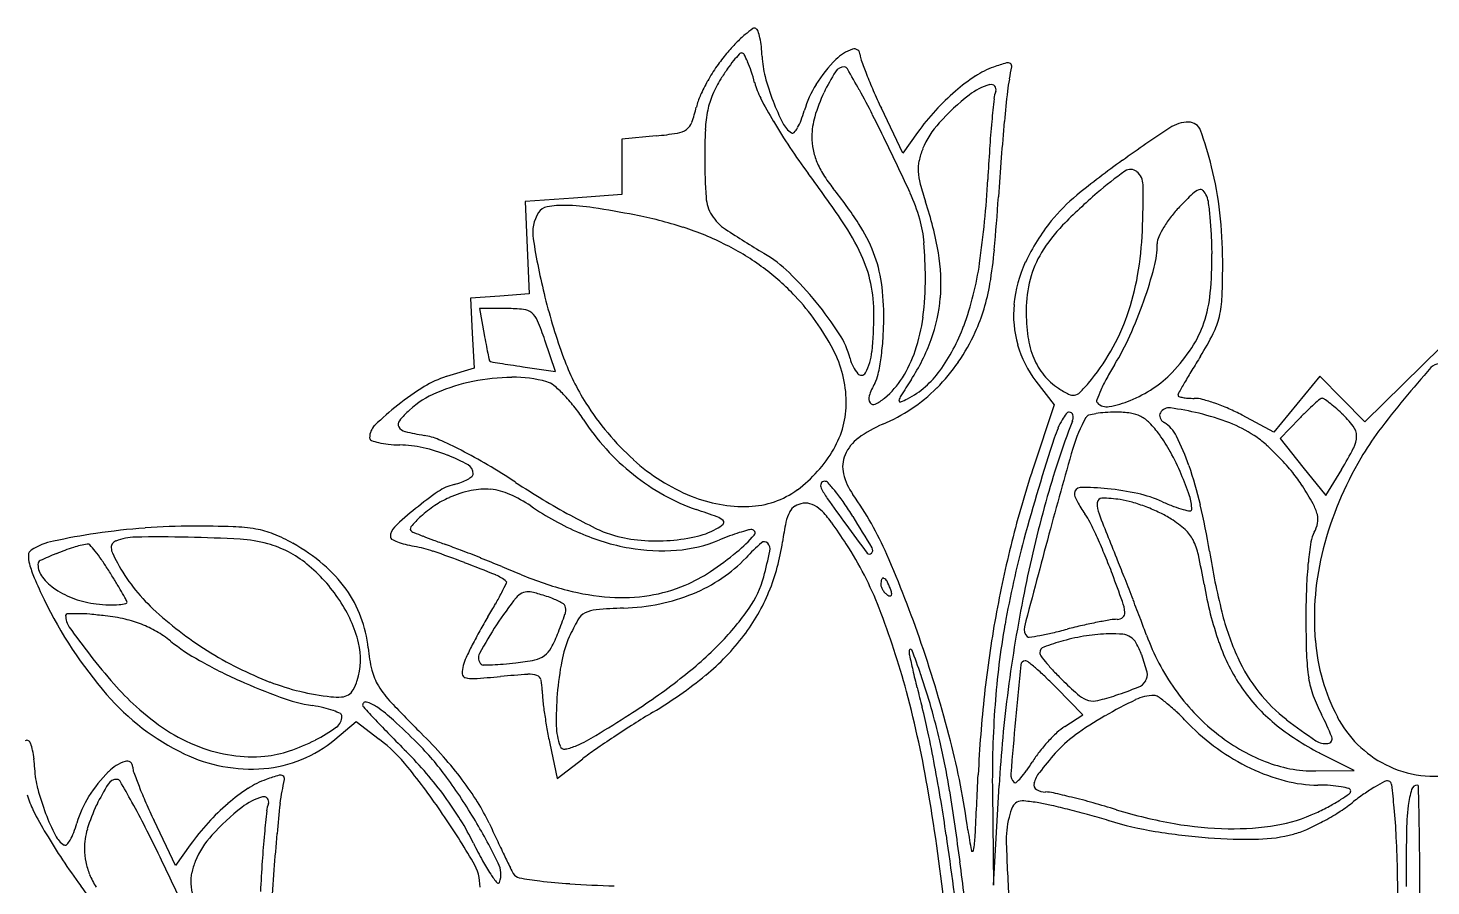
# Model space of a CAD drawing. Header units: millimetres. Extents: x 56222 to 3066687, y -650199 to -121287.
# Drawn here: x 140521.59 to 140534.01, y -185778.44 to -185770.84 of the extents above; entities that cross this region are included whole.
import ezdxf

# ---------------------------------------------------------------- set-up
doc = ezdxf.new("R2010")
doc.units = ezdxf.units.MM
doc.header["$MEASUREMENT"] = 0
doc.layers.add('$TD_AUDIT_GENERATED_(A0BDF17)', color=32, linetype='Continuous', lineweight=30)

msp = doc.modelspace()

# ---------------------------------------------------------------- linework, layer by layer
at = {"layer": '$TD_AUDIT_GENERATED_(A0BDF17)', "linetype": 'Continuous', "lineweight": 25, "ltscale": 2}
for p, q in [((140529.335, -185771.944), (140529.146, -185771.546)), ((140529.467, -185771.76), (140529.335, -185771.944)), ((140527.15, -185771.791), (140526.846, -185771.821)), ((140526.846, -185771.821), (140526.846, -185772.066)), ((140526.846, -185772.066), (140526.846, -185772.311)), ((140526.418, -185772.342), (140525.989, -185772.372)), ((140525.989, -185772.372), (140526.008, -185772.782)), ((140526.846, -185772.311), (140526.418, -185772.342)), ((140526.008, -185772.782), (140526.027, -185773.191)), ((140525.766, -185773.21), (140525.505, -185773.229)), ((140525.505, -185773.229), (140525.521, -185773.54)), ((140526.027, -185773.191), (140525.766, -185773.21)), ((140525.828, -185773.321), (140525.586, -185773.321)), ((140525.586, -185773.321), (140525.627, -185773.551)), ((140525.521, -185773.54), (140525.538, -185773.85)), ((140526.26, -185773.879), (140526.165, -185773.6)), ((140534.107, -185773.658), (140533.768, -185773.991)), ((140525.538, -185773.85), (140525.292, -185773.924)), ((140525.971, -185773.837), (140526.26, -185773.879)), ((140530.515, -185773.965), (140530.676, -185774.175)), ((140533.031, -185773.919), (140532.826, -185774.167)), ((140533.229, -185774.122), (140533.031, -185773.919)), ((140533.768, -185773.991), (140533.428, -185774.325)), ((140533.428, -185774.325), (140533.229, -185774.122)), ((140530.676, -185774.175), (140530.488, -185774.743)), ((140532.622, -185774.415), (140532.342, -185774.266)), ((140532.826, -185774.167), (140532.622, -185774.415)), ((140532.85, -185774.296), (140532.678, -185774.474)), ((140532.678, -185774.474), (140532.881, -185774.727)), ((140532.881, -185774.727), (140533.084, -185774.979)), ((140533.084, -185774.979), (140533.224, -185774.747)), ((140530.93, -185776.921), (140530.697, -185776.682)), ((140524.304, -185777.139), (140524.492, -185776.981)), ((140524.492, -185776.981), (140524.698, -185777.138)), ((140530.772, -185777.025), (140530.93, -185776.921)), ((140526.209, -185777.175), (140526.275, -185777.485)), ((140526.275, -185777.485), (140526.5, -185777.311)), ((140533.335, -185777.416), (140533.029, -185777.26)), ((140532.995, -185777.419), (140533.335, -185777.416)), ((140530.13, -185777.602), (140530.139, -185778.432)), ((140530.139, -185778.432), (140530.19, -185777.547)), ((140522.891, -185778.256), (140522.702, -185777.858)), ((140523.023, -185778.073), (140522.891, -185778.256)), ((140533.736, -185779.138), (140533.719, -185778.331))]:
    msp.add_line(p, q, dxfattribs=at)
for centre, radius, start, end in [((140528.677, -185771.757), 1.137, 130.452, 135.9513), ((140528.609, -185771.678), 1.032, 125.7204, 130.4519), ((140528.021, -185770.861), 0.0257, 58.2825, 125.7202), ((140528.012, -185770.876), 0.0433, 17.9603, 58.2825), ((140527.437, -185771.062), 0.648, 12.3684, 17.9603), ((140529.362, -185772.42), 2.09, 135.9514, 139.4377), ((140527.322, -185771.087), 0.766, 6.5179, 12.3683), ((140526.958, -185771.129), 1.132, 2.1529, 6.5179), ((140529.009, -185771.378), 0.375, 108.6555, 135.0958), ((140528.906, -185771.072), 0.052, 0.0362, 108.6555), ((140528.757, -185771.902), 1.293, 139.4377, 145.7105), ((140528.806, -185771.91), 1.248, 140.9456, 145.2052), ((140528.853, -185771.948), 1.308, 137.6536, 140.9455), ((140527.91, -185771.088), 0.032, 90.0001, 137.6536), ((140527.91, -185771.079), 0.0231, 27.6315, 90), ((140527.065, -185771.522), 0.977, 23.4184, 27.6314), ((140527.029, -185771.537), 1.016, 18.2935, 23.4184), ((140528.921, -185771.055), 0.832, 182.153, 194.6704), ((140529.664, -185772.03), 1.299, 135.0957, 147.6303), ((140529.099, -185771.071), 0.141, 180.0361, 200.094), ((140533.482, -185769.468), 4.808, 200.094, 201.6593), ((140531.026, -185773.723), 2.692, 106.6432, 109.2186), ((140530.266, -185771.181), 0.0389, 53.2081, 106.6432), ((140530.27, -185771.175), 0.0313, 350.4681, 53.2081), ((140529.168, -185772.182), 1.791, 145.7105, 150.626), ((140529.476, -185772.375), 2.063, 145.2052, 148.1287), ((140526.271, -185771.788), 1.814, 14.9738, 18.2936), ((140530.083, -185770.751), 2.033, 194.6704, 201.0902), ((140530.196, -185772.139), 1.721, 147.8092, 154.8539), ((140528.816, -185771.27), 0.0898, 87.5439, 147.8091), ((140528.818, -185771.212), 0.0318, 29.5881, 87.5439), ((140512.852, -185780.278), 18.392, 28.9203, 29.5881), ((140533.016, -185769.653), 4.307, 201.6593, 203.7579), ((140530.933, -185772.708), 1.734, 123.3635, 130.7324), ((140530.378, -185771.865), 0.724, 109.2186, 123.3635), ((140528.525, -185770.882), 1.801, 347.029, 350.4681), ((140529.037, -185772.109), 1.641, 150.626, 155.6472), ((140528.604, -185771.833), 1.037, 148.1287, 156.8781), ((140528.693, -185771.14), 0.693, 194.9738, 207.2129), ((140529.301, -185771.8), 0.869, 147.6303, 164.5645), ((140530.082, -185772.086), 1.596, 154.8539, 163.0641), ((140522.113, -185775.161), 7.812, 27.0748, 28.9204), ((140534.861, -185768.841), 6.323, 203.7579, 205.3317), ((140531.145, -185772.954), 2.058, 130.7324, 137.5957), ((140530.243, -185771.833), 0.515, 105.4285, 128.3108), ((140530.118, -185771.38), 0.0442, 339.0064, 105.4285), ((140530.401, -185771.488), 0.259, 159.0064, 173.9385), ((140553.722, -185773.836), 23.586, 174.0577, 174.7127), ((140531.149, -185771.487), 0.891, 167.029, 174.0577), ((140528.057, -185771.665), 0.565, 155.6473, 166.772), ((140528.294, -185771.701), 0.7, 156.8781, 168.6244), ((140531.683, -185769.602), 4.056, 207.2129, 210.5265), ((140530.183, -185770.713), 2.14, 201.0902, 206.8291), ((140531.325, -185773.203), 2.261, 128.3109, 137.469), ((140543.159, -185772.843), 13.088, 173.9387, 174.8304), ((140526.388, -185771.273), 1.149, 339.7598, 346.772), ((140528.722, -185771.787), 1.137, 168.6244, 177.3315), ((140528.02, -185771.495), 0.444, 329.873, 339.277), ((140527.537, -185771.313), 0.96, 339.277, 344.5645), ((140529.138, -185771.798), 0.608, 163.0642, 179.9407), ((140516.105, -185778.233), 14.559, 25.9168, 27.0749), ((140531.233, -185773.035), 2.178, 137.5957, 144.1729), ((140526.83, -185768.613), 3.194, 275.7475, 279.1442), ((140527.308, -185771.577), 0.192, 279.1442, 305.5277), ((140527.342, -185771.625), 0.133, 305.5277, 339.7599), ((140533.184, -185771.995), 5.603, 177.3315, 180), ((140532.341, -185769.214), 4.819, 210.5265, 213.7766), ((140528.461, -185771.583), 0.211, 206.8291, 238.2826), ((140528.36, -185771.747), 0.0188, 238.2825, 317.1932), ((140528.204, -185771.603), 0.231, 317.1932, 329.8729), ((140530.243, -185772.21), 0.792, 137.469, 157.5), ((140540.577, -185772.609), 10.496, 174.8305, 176.1588), ((140552.089, -185773.685), 21.947, 174.7127, 175.5529), ((140538.892, -185782.595), 13.038, 123.4712, 125.7093), ((140531.869, -185771.973), 0.304, 90, 123.4712), ((140531.869, -185771.78), 0.111, 20.1837, 90), ((140529.133, -185772.785), 3.026, 13.773, 20.1836), ((140532.936, -185768.816), 5.535, 213.7765, 216.706), ((140529.115, -185771.798), 0.585, 179.9407, 191.2367), ((140512.131, -185780.163), 18.977, 24.4898, 25.9169), ((140532.429, -185771.995), 4.848, 180, 184.0343), ((140529.122, -185771.797), 0.592, 191.2368, 202.429), ((140529.251, -185771.743), 0.732, 202.429, 212.3748), ((140529.833, -185772.086), 0.362, 167.9943, 183.1701), ((140530.059, -185772.134), 0.592, 157.5, 167.9943), ((140545.989, -185772.973), 15.92, 176.1588, 177.131), ((140560.524, -185774.341), 30.407, 175.5529, 176.2109), ((140536.408, -185779.139), 8.783, 125.7094, 129.0234), ((140519.363, -185778.936), 11.395, 34.0749, 36.706), ((140529.798, -185771.397), 1.379, 212.3748, 218.5649), ((140530.021, -185772.076), 0.55, 183.1701, 194.8833), ((140533.166, -185774.75), 3.236, 125.1315, 130.6787), ((140531.354, -185772.174), 0.0866, 50.0283, 125.1316), ((140531.31, -185772.226), 0.154, 0.5786, 50.0283), ((140528.862, -185772.852), 3.305, 6.6076, 13.773), ((140525.526, -185774.802), 4.084, 33.1773, 38.5648), ((140531.854, -185771.589), 2.446, 194.8832, 198.7528), ((140522.239, -185771.783), 7.859, 351.6826, 357.1309), ((140523.309, -185772.307), 8.156, 357.7126, 0.5787), ((140532.021, -185772.427), 0.17, 111.4957, 133.8072), ((140531.972, -185772.301), 0.0349, 45.1288, 111.4956), ((140531.896, -185772.376), 0.142, 21.5593, 45.1289), ((140527.933, -185772.312), 0.341, 184.0343, 212.0938), ((140527.9, -185772.981), 1.65, 15.9422, 24.4897), ((140526.779, -185773.312), 2.913, 9.5968, 18.7528), ((140509.609, -185770.969), 20.619, 354.9037, 356.2109), ((140531.848, -185773.513), 1.54, 129.0234, 141.0422), ((140534.089, -185775.823), 4.651, 130.6787, 135.8452), ((140535.007, -185775.539), 4.483, 133.8072, 135.895), ((140531.77, -185772.427), 0.278, 7.5767, 21.5592), ((140528.812, -185772.82), 3.262, 5.2754, 7.5768), ((140526.399, -185772.65), 0.342, 148.2826, 188.9017), ((140526.203, -185772.529), 0.112, 99.4023, 148.2825), ((140526.327, -185773.274), 0.867, 88.5806, 99.4024), ((140526.299, -185774.386), 1.98, 81.4173, 88.5806), ((140525.186, -185781.763), 9.44, 79.1684, 81.4173), ((140526.282, -185776.031), 3.604, 72.0898, 79.1684), ((140527.993, -185772.275), 0.412, 212.0937, 236.508), ((140532.475, -185773.098), 0.965, 142.1996, 148.9067), ((140532.54, -185773.149), 1.048, 135.8949, 142.1996), ((140528.522, -185772.847), 3.553, 2.7742, 5.2754), ((140528.386, -185772.907), 3.784, 0.1338, 6.6076), ((140526.578, -185775.117), 2.644, 63.1605, 72.0898), ((140532.449, -185765.54), 8.487, 236.5079, 239.2149), ((140527.046, -185773.739), 2.12, 24.9321, 34.0749), ((140527.776, -185773.332), 1.396, 21.1827, 33.1772), ((140528.476, -185772.816), 1.051, 4.2996, 15.9421), ((140532.024, -185773.655), 1.766, 141.0421, 155.1082), ((140531.719, -185773.522), 1.348, 135.8451, 148.8352), ((140528.466, -185772.513), 2.995, 350.1144, 357.7127), ((140532.328, -185773.01), 0.794, 148.9067, 155.913), ((140531.965, -185771.778), 5.976, 188.9017, 193.9617), ((140526.72, -185774.837), 2.33, 53.6158, 63.1606), ((140525.144, -185773.067), 4.392, 0.2764, 4.2995), ((140530.769, -185772.747), 0.821, 345.3016, 0), ((140531.74, -185772.747), 0.15, 155.913, 180), ((140527.767, -185772.883), 4.309, 0.61, 2.7742), ((140527.485, -185773.873), 1.212, 45.8912, 59.2149), ((140527.922, -185773.332), 1.154, 11.6634, 24.9322), ((140527.979, -185773.253), 1.178, 7.8807, 21.1827), ((140528.06, -185773.095), 1.614, 355.3498, 9.5967), ((140526.4, -185772.466), 3.762, 350.297, 354.9037), ((140531.33, -185773.287), 0.894, 148.8352, 165.4594), ((140528.887, -185772.871), 3.188, 354.3923, 0.6101), ((140524.069, -185772.917), 8.101, 357.8895, 0.1338), ((140526.889, -185774.607), 2.044, 43.0877, 53.6159), ((140526.181, -185775.218), 3.085, 39.2602, 45.8911), ((140527.238, -185772.513), 2.808, 339.9398, 351.6827), ((140531.46, -185773.393), 1.145, 155.1082, 174.5721), ((140527.904, -185771.995), 3.783, 340.5688, 345.3017), ((140527.735, -185773.37), 1.345, 359.8309, 11.6634), ((140526.901, -185773.402), 2.267, 359.731, 7.8807), ((140526.839, -185773.059), 2.697, 352.7907, 0.2764), ((140528.225, -185772.779), 1.91, 343.3915, 350.297), ((140531.541, -185773.342), 1.112, 165.4593, 179.5683), ((140529.264, -185772.652), 2.185, 340.4919, 350.1145), ((140531.218, -185771.964), 5.206, 193.9617, 200.1495), ((140526.796, -185774.694), 2.172, 27.7291, 43.0877), ((140526.218, -185775.187), 3.037, 32.7293, 39.2601), ((140528.263, -185773.112), 1.41, 339.9563, 355.3498), ((140527.734, -185771.935), 3.963, 335.7422, 340.5687), ((140530.874, -185773.067), 1.192, 341.4356, 354.3924), ((140531.237, -185773.181), 0.928, 346.842, 357.8894), ((140525.828, -185774.694), 1.373, 83.8063, 90), ((140525.961, -185773.466), 0.138, 50.3862, 83.8063), ((140525.935, -185773.497), 0.179, 22.5485, 50.3863), ((140525.616, -185773.364), 3.464, 354.3955, 359.8309), ((140527.996, -185773.205), 1.531, 341.3539, 352.7907), ((140528.549, -185772.875), 1.572, 335.401, 343.3915), ((140531.281, -185773.376), 0.964, 174.5721, 196.0386), ((140532.039, -185773.346), 1.61, 179.5683, 188.0161), ((140529.47, -185772.725), 1.967, 330.3119, 340.492), ((140531.496, -185773.242), 0.662, 332.9673, 346.842), ((140523.512, -185774.504), 2.803, 18.8157, 22.5485), ((140526.483, -185773.4), 2.684, 356.0021, 359.731), ((140528.358, -185772.922), 1.615, 323.9827, 339.9399), ((140531.085, -185773.138), 0.969, 326.769, 341.4355), ((140535.254, -185771.81), 9.783, 190.248, 190.7753), ((140530.869, -185772.645), 5.319, 190.7754, 191.6076), ((140528.155, -185773.942), 0.735, 13.9848, 32.7293), ((140526.699, -185773.415), 2.468, 352.0311, 356.002), ((140527.93, -185772.99), 1.765, 326.9453, 339.9562), ((140528.36, -185772.789), 1.78, 325.5319, 335.401), ((140531.29, -185773.373), 0.975, 196.0385, 217.3342), ((140531.23, -185773.46), 0.793, 188.0161, 202.3678), ((140529.286, -185772.634), 2.261, 328.3957, 335.7422), ((140529.648, -185772.298), 2.738, 328.1335, 332.9674), ((140543.006, -185770.152), 17.709, 191.6075, 191.8253), ((140528.319, -185773.028), 2.118, 200.1495, 212.2631), ((140527.817, -185774.158), 1.018, 0.6662, 27.7291), ((140529.189, -185773.685), 0.33, 193.9849, 219.9526), ((140528.57, -185773.654), 0.495, 331.559, 354.3955), ((140527.025, -185773.461), 2.139, 348.0962, 352.0311), ((140528.368, -185773.331), 1.138, 327.9512, 341.3539), ((140531.051, -185773.533), 0.599, 202.3678, 219.1852), ((140529.532, -185772.761), 1.895, 319.8425, 330.3119), ((140530.607, -185772.824), 1.541, 316.4069, 326.769), ((140540.907, -185779.297), 10.519, 148.1335, 148.929), ((140525.686, -185773.778), 0.0139, 191.8254, 223.9156), ((140525.685, -185773.779), 0.0123, 223.9153, 260.3694), ((140530.735, -185744.016), 30.201, 260.3695, 260.529), ((140526.975, -185766.559), 7.346, 260.529, 261.2766), ((140527.946, -185760.226), 13.753, 261.2767, 261.7443), ((140528.968, -185773.87), 0.0426, 219.9526, 331.5589), ((140528.978, -185773.373), 0.849, 298.155, 323.9827), ((140528.504, -185772.887), 1.606, 314.8696, 325.532), ((140533.53, -185775.246), 2.722, 148.3957, 151.2888), ((140531.017, -185773.214), 0.975, 303.4596, 316.407), ((140537.021, -185776.956), 5.983, 148.929, 150.1427), ((140545.147, -185783.602), 14.803, 138.7657, 140.1733), ((140534.087, -185773.908), 0.0965, 88.6911, 138.7657), ((140526.381, -185776.082), 2.436, 121.861, 128.5794), ((140525.526, -185774.706), 0.816, 106.6786, 121.861), ((140525.872, -185775.638), 1.706, 101.6607, 113.0365), ((140525.888, -185775.718), 1.787, 90.4957, 101.6607), ((140525.883, -185775.082), 1.152, 74.9797, 90.4957), ((140526.138, -185774.13), 0.166, 50.2977, 74.9798), ((140525.537, -185774.854), 1.107, 44.2245, 50.2978), ((140529.763, -185774.353), 0.77, 151.3892, 160.4393), ((140528.823, -185773.84), 0.301, 331.3892, 348.0963), ((140528.694, -185773.535), 0.753, 309.6902, 327.9512), ((140538.033, -185779.565), 10.289, 146.9453, 147.8735), ((140531.024, -185773.555), 0.565, 219.1853, 236.7662), ((140530.04, -185773.189), 1.23, 314.6827, 319.8425), ((140532.449, -185774.654), 1.49, 151.2888, 155.8322), ((140543.12, -185780.457), 13.015, 150.1428, 150.6202), ((140525.538, -185774.853), 0.853, 113.0365, 132.1447), ((140525.374, -185775.013), 1.334, 38.2872, 44.2245), ((140529.102, -185774.118), 0.0678, 160.4393, 214.0828), ((140528.912, -185773.797), 0.412, 295.7776, 309.6902), ((140529.424, -185774.159), 0.124, 147.8735, 169.6428), ((140529.313, -185774.139), 0.0107, 169.6428, 289.7326), ((140529.161, -185773.715), 0.46, 289.7326, 298.1549), ((140528.556, -185772.939), 1.532, 303.944, 314.8696), ((140531.27, -185773.18), 1.013, 236.7661, 242.6839), ((140530.843, -185774.006), 0.083, 242.6839, 279.6336), ((140530.842, -185774), 0.0894, 279.6335, 314.6826), ((140531.078, -185774.14), 0.0253, 159.2231, 225), ((140532.541, -185774.695), 1.59, 155.8322, 159.2232), ((140530.997, -185773.27), 0.935, 280.2574, 292.2305), ((140530.904, -185773.044), 1.179, 292.2305, 303.4597), ((140531.811, -185774.09), 0.0377, 150.6203, 180), ((140531.785, -185774.09), 0.0108, 180.0001, 253.225), ((140531.874, -185773.792), 0.322, 253.225, 259.5516), ((140531.891, -185773.701), 0.415, 259.5515, 266.024), ((140531.918, -185773.321), 0.796, 266.024, 270), ((140531.918, -185774.402), 0.285, 74.9991, 89.9999), ((140531.599, -185775.592), 1.517, 70.6477, 74.9991), ((140534.513, -185775.9), 2.313, 129.7982, 131.5393), ((140533.051, -185774.146), 0.029, 90, 129.7982), ((140533.051, -185774.148), 0.0315, 54.6418, 90), ((140532.279, -185775.237), 1.366, 52.2968, 54.6419), ((140539.047, -185778.515), 6.86, 140.1733, 143.2336), ((140526.615, -185776.374), 2.811, 128.5793, 134.1041), ((140525.557, -185774.874), 0.881, 132.1448, 140.6356), ((140525.217, -185775.137), 1.535, 32.9424, 38.2871), ((140528.572, -185772.868), 2.417, 212.2631, 227.8576), ((140528.017, -185774.155), 0.818, 329.7565, 0.6662), ((140529.076, -185774.136), 0.0363, 214.0827, 295.7776), ((140528.607, -185773.015), 1.44, 292.5011, 303.9441), ((140531.201, -185774.569), 0.523, 142.8188, 149.9429), ((140530.811, -185774.273), 0.0335, 90, 142.8189), ((140530.811, -185774.271), 0.0317, 52.4737, 89.9999), ((140530.809, -185774.274), 0.0357, 18.1118, 52.4737), ((140530.785, -185774.282), 0.0611, 353.2671, 18.1117), ((140530.992, -185774.304), 0.038, 105.1954, 150.4737), ((140531.17, -185774.96), 0.718, 99.8605, 105.1954), ((140531.19, -185775.072), 0.832, 94.1175, 99.8605), ((140531.143, -185774.075), 0.117, 225.0001, 280.2574), ((140531.223, -185775.536), 1.297, 89.9999, 94.1174), ((140531.223, -185775.198), 0.959, 82.1867, 90), ((140531.315, -185774.527), 0.281, 62.7227, 82.1866), ((140531.654, -185774.267), 0.0427, 148.2825, 178.2613), ((140531.672, -185774.267), 0.0609, 178.2611, 201.2414), ((140531.695, -185774.292), 0.091, 82.5157, 148.2825), ((140531.397, -185776.563), 2.381, 76.32, 82.5156), ((140531.448, -185776.352), 2.164, 68.7585, 76.32), ((140531.52, -185775.815), 1.754, 66.3526, 70.6477), ((140531.533, -185775.787), 1.723, 62.0001, 66.3527), ((140534.948, -185776.306), 2.906, 134.3263, 136.2271), ((140534.136, -185775.474), 1.743, 131.5393, 134.3262), ((140532.375, -185775.112), 1.208, 49.0777, 52.2968), ((140531.92, -185775.638), 1.905, 46.7882, 49.0777), ((140532.602, -185774.912), 0.908, 37.1477, 46.7881), ((140524.765, -185774.466), 0.153, 134.104, 180), ((140524.914, -185774.346), 0.0492, 140.6355, 209.8022), ((140524.945, -185774.328), 0.0854, 209.8023, 256.5658), ((140528.229, -185773.185), 2.054, 212.9423, 222.2027), ((140529.55, -185775.291), 1.023, 112.5011, 126.4676), ((140538.08, -185777.099), 7.757, 159.0063, 164.5554), ((140531.733, -185774.815), 1.11, 156.9767, 161.829), ((140531.333, -185774.645), 0.676, 149.9431, 156.9768), ((140530.718, -185774.274), 0.128, 339.0063, 353.2672), ((140532.083, -185774.922), 1.292, 150.4738, 163.8473), ((140531.31, -185774.537), 0.293, 43.749, 62.7227), ((140530.738, -185775.085), 1.086, 36.5901, 43.749), ((140531.687, -185774.261), 0.0771, 201.2415, 221.3869), ((140531.702, -185774.248), 0.0975, 221.3869, 238.2825), ((140531.494, -185774.585), 0.299, 26.4611, 58.2825), ((140531.821, -185775.393), 1.135, 56.5046, 68.7586), ((140533.209, -185774.452), 0.147, 0.0665, 37.1477), ((140524.637, -185774.466), 0.0252, 179.9999, 248.2211), ((140524.795, -185774.072), 0.449, 248.2211, 256.6217), ((140524.842, -185773.875), 0.652, 256.6216, 264.3257), ((140525.453, -185772.204), 2.269, 256.5658, 260.9149), ((140525.007, -185774.992), 0.554, 66.6657, 80.9149), ((140523.914, -185777.525), 3.313, 62.8701, 66.6657), ((140529.154, -185774.756), 0.357, 126.4676, 157.0652), ((140547.884, -185780.116), 18.109, 161.829, 164.7961), ((140530.595, -185775.191), 1.263, 28.2837, 36.59), ((140529.699, -185775.478), 2.303, 19.4008, 26.461), ((140531.911, -185775.257), 0.973, 48.3913, 56.5046), ((140533.126, -185774.452), 0.23, 332.9136, 0.0664), ((140535.599, -185775.938), 2.556, 143.2336, 149.628), ((140524.898, -185773.306), 1.224, 264.3257, 269.1339), ((140524.864, -185775.546), 1.016, 77.3944, 89.1339), ((140524.761, -185776.01), 1.491, 68.588, 77.3944), ((140524.794, -185775.925), 1.4, 60.4294, 68.588), ((140523.483, -185778.366), 4.257, 59.2986, 62.8701), ((140528.244, -185773.172), 2.074, 222.2027, 231.3956), ((140527.689, -185773.964), 1.198, 306.5175, 329.7564), ((140529.076, -185774.723), 0.273, 157.0651, 193.2854), ((140570.389, -185786.016), 41.172, 163.8472, 164.9431), ((140529.463, -185775.8), 2.549, 23.3717, 28.2837), ((140531.157, -185776.106), 2.107, 43.8399, 48.3913), ((140530.622, -185773.172), 3.041, 328.8105, 332.9136), ((140525.44, -185774.785), 0.0897, 0, 60.4294), ((140522.429, -185780.142), 6.323, 56.6434, 59.2986), ((140528.125, -185773.362), 1.752, 227.8576, 247.7098), ((140539.175, -185777.611), 9.148, 161.7272, 165.9136), ((140528.813, -185775.791), 3.243, 13.0295, 19.4008), ((140531.12, -185776.142), 2.159, 39.3168, 43.8399), ((140536.131, -185776.25), 3.173, 149.6281, 165.4108), ((140525.467, -185775.307), 0.44, 103.8417, 124.1833), ((140525.217, -185774.292), 0.605, 283.8416, 290.2319), ((140525.295, -185774.504), 0.379, 290.232, 299.3042), ((140525.353, -185774.608), 0.26, 299.3042, 309.6144), ((140525.5, -185774.785), 0.0301, 309.6145, 360), ((140529.677, -185769.132), 6.859, 236.6434, 239.0103), ((140528.196, -185773.232), 1.997, 231.3956, 240.7638), ((140528.656, -185774.89), 0.0483, 156.3877, 206.4437), ((140528.642, -185774.884), 0.0329, 90, 156.3878), ((140528.642, -185774.896), 0.0447, 42.4953, 90), ((140527.43, -185776.006), 1.687, 39.0271, 42.4953), ((140529.323, -185774.665), 0.526, 193.2854, 215.4532), ((140529.467, -185775.798), 2.544, 18.7632, 23.3717), ((140531.846, -185775.547), 1.22, 32.3821, 39.3169), ((140526.74, -185777.181), 2.705, 124.1834, 129.4963), ((140525.634, -185775.727), 0.796, 113.5486, 123.9603), ((140525.745, -185775.981), 1.074, 102.52, 113.5485), ((140525.631, -185775.468), 0.547, 84.2634, 102.52), ((140525.629, -185775.48), 0.56, 66.256, 84.2634), ((140525.388, -185776.029), 1.159, 55.8032, 66.2561), ((140529.699, -185769.095), 6.902, 239.0102, 241.3661), ((140528.054, -185773.484), 1.708, 240.7637, 251.2974), ((140527.936, -185773.825), 1.251, 247.7099, 271.6819), ((140527.95, -185774.316), 0.759, 271.6819, 306.5174), ((140529.233, -185774.603), 0.693, 206.4436, 215.2397), ((140547.697, -185761.559), 23.3, 215.2397, 215.9346), ((140527.462, -185775.98), 1.646, 34.632, 39.027), ((140526.501, -185776.674), 2.938, 23.5434, 35.4532), ((140530.908, -185774.96), 0.0522, 90.4069, 180), ((140530.922, -185774.96), 0.0662, 179.9999, 203.3725), ((140531.548, -185774.689), 0.749, 203.3726, 207.3233), ((140530.925, -185777.317), 2.41, 84.643, 90.4069), ((140531.101, -185775.044), 0.0424, 89.8718, 177.6172), ((140531.098, -185776.128), 1.126, 81.622, 89.8718), ((140530.946, -185777.087), 2.178, 77.4774, 84.643), ((140531.178, -185776.041), 1.107, 65.5859, 77.4774), ((140531.516, -185775.102), 0.38, 360, 18.7633), ((140529.952, -185776.748), 3.463, 29.3446, 32.382), ((140527.199, -185777.738), 3.428, 129.4964, 133.6464), ((140525.793, -185775.964), 1.081, 123.9603, 132.2391), ((140527.546, -185772.853), 2.681, 235.8032, 246.4072), ((140524.764, -185783.205), 8.554, 69.9836, 71.2973), ((140528.633, -185775.282), 0.339, 152.0181, 168.6066), ((140528.449, -185775.184), 0.131, 121.4431, 152.0181), ((140528.479, -185775.233), 0.188, 98.1264, 121.4431), ((140528.474, -185775.196), 0.151, 67.1493, 98.1264), ((140528.431, -185775.297), 0.261, 46.5626, 67.1494), ((140528.114, -185775.632), 0.722, 35.4496, 46.5627), ((140526.589, -185776.583), 2.707, 31.6042, 34.632), ((140541.832, -185778.136), 11.65, 164.5554, 168.6468), ((140531.635, -185774.644), 0.847, 207.3232, 211.5012), ((140531.825, -185774.528), 1.069, 211.5013, 215.0085), ((140531.3, -185775.053), 0.242, 177.6173, 201.4069), ((140531.149, -185775.787), 0.781, 73.6623, 81.622), ((140530.906, -185776.613), 1.642, 69.0941, 73.6622), ((140530.896, -185776.64), 1.671, 64.5465, 69.094), ((140531.219, -185775.961), 0.919, 57.4308, 64.5464), ((140532.394, -185773.362), 1.835, 245.5859, 248.9649), ((140532.03, -185774.311), 0.818, 248.965, 255.145), ((140531.958, -185774.582), 0.538, 255.1451, 261.8763), ((140531.883, -185775.102), 0.0127, 261.8763, 360), ((140526.174, -185776.401), 5.951, 8.9848, 13.0295), ((140532.625, -185775.245), 0.396, 14.3702, 29.3445), ((140523.051, -185780.891), 5.642, 90, 94.3519), ((140523.051, -185786.809), 11.56, 88.2548, 90), ((140523.359, -185776.693), 1.439, 80.1581, 88.2547), ((140524.918, -185775.346), 0.122, 133.6465, 180), ((140525, -185775.273), 0.0279, 140.5635, 239.2448), ((140525.656, -185775.812), 0.877, 132.2391, 140.5635), ((140529.313, -185769.802), 6.096, 241.366, 243.6972), ((140527.541, -185775.008), 0.302, 298.1549, 312.1087), ((140527.641, -185775.306), 0.147, 45.7929, 69.9837), ((140527.729, -185775.216), 0.0218, 312.1086, 45.7928), ((140531.368, -185775.833), 3.13, 168.6067, 171.8469), ((140524.427, -185778.257), 5.249, 32.8758, 35.4496), ((140543.303, -185764.744), 17.873, 215.9347, 216.9513), ((140512.234, -185785.416), 19.563, 30.6524, 31.6042), ((140530.454, -185775.488), 0.605, 26.5503, 35.0084), ((140527.073, -185777.178), 4.385, 24.5888, 26.5503), ((140568.81, -185760.348), 40.532, 201.4068, 202.0369), ((140531.197, -185775.996), 0.96, 48.1864, 57.4308), ((140532.747, -185775.171), 0.269, 330.5773, 348.8983), ((140532.841, -185775.19), 0.173, 348.8983, 14.3702), ((140521.943, -185775.993), 0.625, 102.2283, 121.7175), ((140523.033, -185781.022), 5.77, 98.4268, 102.2284), ((140523.09, -185781.407), 6.159, 94.3519, 98.4268), ((140522.39, -185775.447), 0.0713, 112.0161, 143.9031), ((140522.542, -185775.824), 0.477, 90.6895, 112.0161), ((140522.723, -185790.832), 15.487, 88.9631, 90.6895), ((140522.787, -185787.314), 11.968, 86.7502, 88.9631), ((140523.399, -185776.524), 1.16, 74.4795, 86.7502), ((140523.473, -185776.036), 0.772, 68.0676, 80.1581), ((140523.227, -185776.649), 1.433, 60.4548, 68.0676), ((140524.817, -185775.346), 0.0211, 180, 242.6542), ((140525.046, -185774.903), 0.52, 242.6541, 248.7975), ((140525.048, -185775.193), 0.121, 239.2447, 248.7602), ((140531.531, -185758.514), 18.016, 248.7603, 249.0326), ((140528.837, -185765.543), 10.488, 249.0326, 249.5833), ((140531.221, -185759.137), 17.324, 249.5833, 249.9614), ((140527.261, -185773.507), 1.967, 246.4073, 259.7823), ((140527.048, -185774.384), 0.985, 243.6971, 252.666), ((140527.103, -185774.208), 1.169, 252.666, 264.2637), ((140527.154, -185773.698), 1.682, 264.2638, 273.0974), ((140527.16, -185773.805), 1.575, 273.0974, 282.1511), ((140527.234, -185774.227), 1.24, 274.5086, 292.6765), ((140527.337, -185774.626), 0.735, 282.1511, 298.155), ((140528.669, -185777.661), 2.481, 110.4684, 112.6765), ((140528.497, -185777.199), 1.988, 107.8608, 110.4684), ((140526.981, -185774.418), 1.381, 309.8526, 318.7805), ((140528.453, -185777.064), 1.846, 105.4987, 107.8608), ((140527.998, -185775.421), 0.141, 90, 105.4987), ((140527.998, -185775.309), 0.0294, 318.7806, 90), ((140539.903, -185777.794), 9.898, 165.9137, 169.8598), ((140538.497, -185777.565), 8.381, 164.7961, 170.0749), ((140655.264, -185808.849), 129.064, 164.94315, 165.31969), ((140526.575, -185777.406), 4.932, 22.5745, 24.5888), ((140531.63, -185775.512), 0.311, 26.7602, 48.1865), ((140531.409, -185775.623), 0.558, 12.2888, 26.7603), ((140533.204, -185775.429), 0.256, 150.5772, 171.0748), ((140521.861, -185775.516), 0.271, 177.7176, 194.5804), ((140521.643, -185775.507), 0.0536, 121.7176, 177.7176), ((140523.172, -185778.75), 3.52, 112.2922, 114.8117), ((140522.611, -185777.38), 2.039, 107.7856, 112.2922), ((140522.239, -185776.222), 0.823, 98.9094, 107.7856), ((140522.115, -185775.433), 0.0248, 42.6642, 98.9094), ((140521.22, -185776.258), 1.243, 39.2845, 42.6642), ((140521.273, -185776.215), 1.174, 34.8313, 39.2844), ((140522.375, -185775.436), 0.0522, 143.903, 184.1417), ((140522.476, -185775.429), 0.154, 184.1418, 204.3147), ((140523.436, -185774.995), 1.207, 204.3148, 208.7347), ((140523.455, -185776.322), 0.951, 50.7766, 74.4795), ((140523.059, -185776.944), 1.773, 49.8574, 60.4548), ((140525.09, -185774.789), 0.642, 248.7976, 255.2122), ((140525.218, -185774.303), 1.144, 255.2121, 259.3748), ((140524.787, -185776.604), 1.196, 71.0464, 79.3747), ((140522.27, -185783.931), 8.944, 69.1573, 71.0464), ((140522.922, -185781.892), 6.897, 68.7777, 69.9615), ((140517.533, -185795.769), 21.785, 68.2754, 68.7778), ((140527.203, -185773.827), 1.641, 259.7824, 274.5086), ((140526.266, -185773.562), 2.496, 303.1714, 309.8525), ((140529.447, -185776.937), 2.057, 131.5268, 136.812), ((140528.11, -185775.427), 0.04, 42.9534, 131.5267), ((140523.986, -185774.589), 4.264, 344.9293, 348.0731), ((140528.081, -185775.454), 0.0793, 348.0731, 42.9534), ((140526.432, -185775.126), 1.857, 337.7106, 351.847), ((140526.147, -185777.145), 3.201, 21.4189, 32.8758), ((140529.04, -185775.473), 0.0249, 216.9514, 317.2677), ((140529.029, -185775.463), 0.0402, 317.2676, 30.6523), ((140519.602, -185779.68), 10.463, 18.9152, 23.5434), ((140526.172, -185776.764), 5.918, 9.7305, 12.2888), ((140538.233, -185774.494), 6.257, 188.9847, 194.0191), ((140536.131, -185775.889), 3.218, 171.0748, 174.2852), ((140535.425, -185776.067), 2.443, 165.4107, 184.6091), ((140522.403, -185775.375), 0.831, 194.5805, 203.5366), ((140521.71, -185775.588), 0.0366, 114.8117, 180), ((140521.856, -185775.588), 0.182, 180, 218.3322), ((140520.563, -185776.709), 2.038, 31.8862, 34.8313), ((140514.137, -185780.706), 9.607, 31.2428, 31.8861), ((140523.811, -185774.789), 1.635, 208.7348, 226.8241), ((140523.157, -185776.688), 1.423, 33.2499, 50.7766), ((140523.425, -185776.51), 1.205, 35.7018, 49.8574), ((140521.021, -185787.214), 12.456, 67.7897, 69.1573), ((140516.893, -185797.374), 23.512, 67.7785, 68.2753), ((140519.58, -185790.798), 16.408, 67.1277, 67.7784), ((140527.047, -185774.685), 1.234, 303.7946, 316.8119), ((140526.368, -185777.492), 5.156, 20.6263, 22.5745), ((140513.614, -185782.69), 19.015, 21.5108, 22.0368), ((140536.764, -185775.952), 3.855, 174.2853, 177.6086), ((140526.535, -185773.575), 5.339, 203.5366, 205.8034), ((140522.122, -185775.378), 0.521, 218.3323, 235.8598), ((140516.154, -185779.483), 7.248, 30.4483, 31.2429), ((140525.594, -185776.012), 0.356, 49.9926, 67.7897), ((140520.502, -185773.088), 5.953, 332.4991, 333.4174), ((140525.816, -185775.747), 0.0109, 333.4174, 49.9925), ((140527.126, -185772.911), 3.005, 247.1277, 255.2585), ((140526.824, -185774.415), 1.478, 293.2768, 303.1714), ((140526.919, -185774.493), 1.465, 292.3464, 303.7946), ((140527.242, -185775.466), 0.893, 325.1332, 344.9293), ((140529.287, -185775.766), 0.146, 161.9109, 180), ((140529.163, -185775.725), 0.0146, 66.144, 161.9109), ((140529.145, -185775.765), 0.0578, 27.8588, 66.1439), ((140528.664, -185776.019), 0.602, 20.9936, 27.8588), ((140518.493, -185780.456), 13.57, 19.5365, 20.6262), ((140502.479, -185787.078), 30.984, 21.1459, 21.5108), ((140522.239, -185775.205), 0.729, 235.8598, 250.6723), ((140516.042, -185779.549), 7.378, 29.7929, 30.4483), ((140522.129, -185776.064), 0.364, 23.9499, 29.7929), ((140523.542, -185776.427), 1.061, 20.5191, 35.7017), ((140523.267, -185774.527), 2.837, 330.2043, 332.4991), ((140526.021, -185775.972), 0.142, 90.0001, 141.3643), ((140526.021, -185775.956), 0.126, 76.6035, 90), ((140525.759, -185777.059), 1.259, 74.1364, 76.6035), ((140525.721, -185777.191), 1.396, 71.5167, 74.1364), ((140525.648, -185777.411), 1.629, 69.1832, 71.5167), ((140526.867, -185773.895), 1.987, 255.2585, 266.3419), ((140526.844, -185774.246), 1.636, 266.3419, 278.6361), ((140526.895, -185774.582), 1.296, 278.6361, 293.2768), ((140526.859, -185774.347), 1.623, 281.4935, 292.3463), ((140526.558, -185775.177), 1.721, 322.7442, 337.7105), ((140529.213, -185775.766), 0.0715, 180, 200.2975), ((140529.279, -185775.742), 0.141, 200.2975, 212.4961), ((140529.29, -185775.734), 0.155, 212.4961, 224.2162), ((140529.266, -185775.758), 0.121, 224.216, 238.2826), ((140529.228, -185775.82), 0.0483, 238.2825, 264.3876), ((140529.224, -185775.856), 0.012, 264.3877, 337.3318), ((140528.988, -185775.895), 0.255, 12.6532, 20.9936), ((140529.202, -185775.847), 0.036, 337.3316, 12.6531), ((140542.705, -185778.311), 12.54, 168.6468, 172.6042), ((140535.258, -185775.206), 3.301, 189.7305, 199.0073), ((140539.296, -185776.058), 6.389, 177.6086, 179.8847), ((140525.196, -185774.223), 3.851, 205.8034, 220.835), ((140522.288, -185775.066), 0.877, 250.6723, 263.569), ((140522.388, -185774.177), 1.772, 263.5691, 267.2371), ((140522.337, -185775.236), 0.711, 267.2371, 274.4911), ((140522.365, -185775.591), 0.355, 274.4911, 284.2591), ((140522.449, -185775.922), 0.014, 284.2591, 23.95), ((140524.837, -185773.696), 3.134, 226.8241, 237.9381), ((140523.278, -185776.609), 1.279, 14.7685, 33.25), ((140520.969, -185773.212), 5.484, 328.8032, 330.2044), ((140528.361, -185777.842), 3.137, 141.3642, 146.7839), ((140525.956, -185776.6), 0.761, 61.5403, 69.1832), ((140526.291, -185775.982), 0.0576, 11.1233, 61.5403), ((140526.235, -185775.993), 0.115, 340.761, 11.1233), ((140526.639, -185776.24), 0.251, 94.4856, 117.9658), ((140527.072, -185781.76), 5.788, 92.0774, 94.4856), ((140526.791, -185774.015), 1.962, 272.0775, 281.4934), ((140525.987, -185774.592), 2.422, 315.7351, 325.1332), ((140522.692, -185778.501), 6.911, 14.9763, 21.419), ((140530.891, -185776.057), 0.415, 5.999, 19.5365), ((140503.866, -185786.542), 29.496, 20.7778, 21.1459), ((140521.934, -185776.042), 0.0149, 92.745, 180), ((140522.094, -185776.042), 0.175, 180, 215.4072), ((140522.013, -185777.692), 1.667, 89.6868, 92.745), ((140522.013, -185777.545), 1.52, 85.4106, 89.6867), ((140521.89, -185779.082), 3.061, 82.8783, 85.4106), ((140522.041, -185777.875), 1.846, 77.3567, 82.8782), ((140522.218, -185777.087), 1.038, 68.8581, 77.3566), ((140522.265, -185776.965), 0.907, 59.6938, 68.8581), ((140523.528, -185776.432), 1.076, 5.4886, 20.519), ((140528.528, -185777.951), 3.336, 146.7838, 151.8443), ((140529.002, -185778.076), 3.907, 148.8032, 150.9066), ((140522.235, -185774.597), 4.351, 338.5546, 340.7611), ((140527.87, -185776.888), 1.627, 150.2466, 156.1853), ((140526.597, -185776.161), 0.162, 117.9659, 150.2466), ((140540.351, -185777.874), 10.354, 169.8598, 173.7175), ((140537.213, -185777.34), 7.078, 170.0749, 175.8912), ((140532.024, -185780.91), 4.905, 102.9054, 104.5418), ((140531.876, -185780.266), 4.244, 101.0815, 102.9053), ((140531.805, -185779.9), 3.871, 99.3785, 101.0815), ((140531.236, -185776.454), 0.379, 89.9999, 99.3786), ((140531.236, -185775.997), 0.0783, 270, 310.2205), ((140531.254, -185776.018), 0.0505, 310.2206, 5.9992), ((140520.969, -185780.052), 11.203, 20.0197, 20.7779), ((140534.406, -185775.45), 2.313, 194.0191, 204.6003), ((140543.626, -185776.067), 10.719, 179.8847, 181.7057), ((140528.066, -185771.796), 7.503, 215.4073, 217.7743), ((140522.181, -185777.109), 1.074, 51.6203, 59.6938), ((140528.905, -185778.022), 3.795, 150.9066, 153.0561), ((140524.953, -185775.665), 1.431, 332.3819, 338.5546), ((140527.275, -185776.626), 0.978, 156.1853, 169.3013), ((140526.264, -185774.953), 2.091, 309.3404, 322.7442), ((140530.501, -185776.164), 0.0908, 165.3197, 225), ((140530.452, -185776.213), 0.0213, 224.9999, 279.2067), ((140529.735, -185771.79), 4.502, 279.2067, 280.4324), ((140530.072, -185773.623), 2.638, 280.4324, 282.9343), ((140529.597, -185771.552), 4.763, 282.9343, 284.5418), ((140531.252, -185778.073), 1.874, 98.8586, 105.2901), ((140531.203, -185777.759), 1.556, 91.4633, 98.8585), ((140531.189, -185777.193), 0.99, 84.4442, 91.4632), ((140531.269, -185776.364), 0.157, 57.0671, 84.4442), ((140531.274, -185776.356), 0.148, 28.5731, 57.0671), ((140533.392, -185775.526), 2.018, 200.0197, 215.3767), ((140524.036, -185774.766), 1.915, 231.6203, 240.9415), ((140524.905, -185773.588), 3.262, 237.9381, 248.8728), ((140523.951, -185776.431), 0.582, 341.4896, 14.7685), ((140526.032, -185776.191), 1.44, 185.4885, 193.4611), ((140528.521, -185777.827), 3.365, 153.056, 155.1612), ((140525.657, -185776.415), 0.0802, 151.8443, 225.6381), ((140526.046, -185776.236), 0.197, 305.7636, 332.3819), ((140525.244, -185773.867), 3.46, 307.8039, 315.735), ((140529.404, -185776.352), 0.012, 21.6267, 177.3133), ((140529.553, -185776.359), 0.161, 177.3133, 192.0891), ((140525.092, -185778.061), 4.651, 18.7552, 21.6267), ((140518.9, -185779.921), 11.205, 14.3042, 18.9152), ((140530.603, -185776.371), 0.0535, 110.2577, 180), ((140530.595, -185776.371), 0.0459, 180, 217.412), ((140531.313, -185778.294), 2.103, 105.2901, 110.2578), ((140530.668, -185776.687), 0.838, 20.6795, 28.5731), ((140533.726, -185775.734), 1.68, 199.0073, 214.3823), ((140534.75, -185776.121), 1.765, 184.6091, 207.5839), ((140526.219, -185773.228), 5.166, 217.7743, 221.4372), ((140525.46, -185772.204), 4.847, 240.9415, 245.6009), ((140525.663, -185776.547), 0.23, 163.9061, 182.6678), ((140525.911, -185776.619), 0.489, 155.1612, 163.906), ((140525.618, -185776.455), 0.0249, 225.6381, 270.8201), ((140525.572, -185773.19), 3.29, 270.8201, 272.223), ((140525.615, -185774.316), 2.163, 272.223, 274.7831), ((140525.483, -185772.731), 3.754, 274.783, 276.4773), ((140525.677, -185774.439), 2.035, 276.4773, 281.289), ((140526.032, -185776.216), 0.223, 281.2889, 305.7636), ((140529.107, -185776.972), 2.842, 169.3013, 175.2207), ((140539.423, -185774.245), 10.255, 192.089, 192.8435), ((140577.643, -185781.327), 47.51, 174.1414, 174.7309), ((140530.42, -185776.482), 0.0387, 90.0001, 174.1414), ((140530.42, -185776.485), 0.0417, 51.0397, 89.9999), ((140528.608, -185778.726), 2.924, 49.1778, 51.0397), ((140532.06, -185775.251), 1.89, 217.412, 219.9822), ((140531.922, -185775.367), 1.71, 219.9821, 223.4414), ((140530.196, -185776.865), 1.343, 13.8013, 20.6794), ((140533.716, -185775.766), 1.554, 204.6003, 217.8799), ((140534.558, -185776.337), 1.646, 181.7057, 188.9734), ((140525.445, -185772.238), 4.809, 245.6008, 250.2498), ((140523.995, -185776.445), 0.536, 331.7012, 341.4896), ((140525.091, -185776.416), 0.472, 193.4611, 211.7639), ((140525.47, -185776.556), 0.0379, 182.6678, 253.4325), ((140525.521, -185776.386), 0.215, 253.4324, 274.0001), ((140524.732, -185765.108), 11.521, 274, 275.1812), ((140526.702, -185786.831), 10.291, 93.8281, 95.1812), ((140526.029, -185776.768), 0.206, 71.315, 93.828), ((140526.077, -185776.626), 0.0561, 13.6202, 71.315), ((140525.744, -185776.707), 0.398, 0, 13.6201), ((140523.629, -185771.786), 6.094, 302.613, 307.8038), ((140525.12, -185773.558), 3.895, 300.9267, 309.3404), ((140536.954, -185774.808), 7.723, 192.8435, 194.0375), ((140523.307, -185778.667), 6.536, 16.058, 18.7552), ((140529.026, -185778.242), 2.285, 46.2976, 49.1778), ((140528, -185779.315), 3.769, 44.318, 46.2976), ((140532.645, -185774.683), 2.705, 223.4415, 225.895), ((140532.983, -185774.334), 3.191, 225.895, 229.2848), ((140531.368, -185776.545), 0.142, 291.8966, 327.4825), ((140531.404, -185776.568), 0.0988, 327.4825, 13.8013), ((140533.802, -185776.456), 0.882, 188.9734, 199.7163), ((140523.889, -185775.352), 2.124, 220.835, 244.2983), ((140524.397, -185774.836), 2.736, 221.4372, 227.3311), ((140524.49, -185774.66), 2.112, 248.8728, 264.0174), ((140524.358, -185776.638), 0.125, 272.98, 301.8979), ((140524.361, -185776.643), 0.12, 301.8978, 331.7012), ((140525.476, -185776.178), 0.925, 211.7639, 223.3699), ((140526.904, -185776.707), 0.762, 180.0001, 186.1469), ((140529.123, -185776.974), 2.858, 175.2207, 180.9172), ((140519.993, -185779.223), 9.705, 9.529, 14.9763), ((140541.083, -185773.775), 11.978, 194.0375, 194.8969), ((140541.405, -185777.99), 11.414, 173.7175, 177.3032), ((140542.044, -185778.225), 11.874, 172.6041, 176.7269), ((140531.031, -185776.602), 0.198, 229.2848, 255.0247), ((140530.573, -185774.776), 2.077, 283.6646, 288.2644), ((140530.19, -185773.615), 3.299, 288.2644, 291.8966), ((140531.566, -185777.141), 0.392, 90.5345, 115.4386), ((140531.563, -185776.811), 0.0613, 53.7364, 90.5345), ((140533.317, -185775.579), 1.927, 215.3767, 231.2764), ((140533.585, -185775.83), 1.509, 214.3824, 230.7534), ((140533.556, -185775.891), 1.35, 217.8798, 232.6362), ((140534.126, -185776.34), 1.225, 199.7162, 208.1109), ((140523.91, -185775.365), 2.016, 227.3312, 237.0663), ((140524.377, -185775.211), 1.651, 250.2498, 260.5719), ((140523.877, -185778.222), 1.402, 76.4133, 80.5719), ((140524.023, -185777.618), 0.781, 69.966, 76.4133), ((140524.333, -185776.156), 0.608, 264.0174, 272.98), ((140524.578, -185776.835), 0.0276, 74.1586, 180), ((140524.575, -185776.835), 0.0245, 179.9999, 222.8437), ((140546.946, -185756.088), 30.535, 222.8438, 223.1388), ((140524.503, -185777.099), 0.302, 55.2255, 74.1586), ((140523.878, -185778), 1.399, 47.4029, 55.2255), ((140533.652, -185768.454), 12.172, 223.37, 225.1312), ((140529.759, -185776.399), 3.634, 186.147, 188.0766), ((140525.4, -185777.947), 4.25, 11.8791, 14.8968), ((140523.713, -185778.55), 6.113, 13.2221, 16.0581), ((140539.454, -185777.501), 9.325, 175.8913, 180.6214), ((140531.024, -185776.628), 0.171, 255.0247, 283.6647), ((140532.941, -185780.032), 3.592, 115.4385, 120.3233), ((140530.517, -185778.236), 1.829, 50.5814, 53.7364), ((140530.537, -185778.213), 1.799, 46.6598, 50.5814), ((140524.076, -185777.474), 0.628, 63.7684, 69.966), ((140524.249, -185776.934), 0.118, 305.9495, 0), ((140524.342, -185776.934), 0.0251, 360, 63.7684), ((140531.584, -185770.482), 9.483, 223.1388, 224.2325), ((140520.172, -185782.03), 6.874, 45, 47.4029), ((140530.203, -185776.336), 4.082, 188.0767, 189.9986), ((140518.655, -185764.012), 15.323, 301.3055, 302.613), ((140531.184, -185783.68), 7.905, 120.9267, 122.3636), ((140567.184, -185780.362), 37.006, 174.7309, 175.4778), ((140532.828, -185779.838), 3.369, 120.3233, 125.728), ((140529.874, -185778.915), 2.764, 43.8178, 46.6598), ((140533.183, -185775.739), 1.822, 223.8178, 234.4212), ((140534.058, -185775.251), 2.257, 230.7535, 242.8648), ((140536.423, -185772.136), 6.075, 232.6362, 235.6409), ((140531.528, -185777.728), 1.72, 20.7786, 28.1109), ((140534.063, -185776.48), 0.991, 207.584, 242.971), ((140523.652, -185775.764), 1.542, 237.0663, 248.9722), ((140523.459, -185775.844), 1.464, 297.3626, 305.9495), ((140537.399, -185764.821), 17.598, 224.2325, 224.921), ((140521.607, -185780.554), 4.901, 41.7148, 45.1312), ((140529.741, -185776.418), 3.613, 189.9985, 192.1044), ((140526.787, -185777.011), 0.521, 180.9173, 200.9935), ((140525.788, -185775.741), 1.596, 294.4156, 301.3055), ((140532.001, -185785.004), 9.46, 123.5348, 124.7187), ((140532.512, -185785.774), 10.384, 122.3637, 123.5348), ((140515.873, -185779.951), 13.985, 10.6365, 11.8791), ((140531.652, -185778.106), 1.399, 132.7984, 137.4573), ((140531.467, -185777.947), 1.038, 125.728, 138.7165), ((140531.064, -185777.471), 0.534, 123.2339, 132.7983), ((140533.176, -185775.755), 1.701, 231.2764, 248.2454), ((140533.096, -185777.133), 0.0431, 278.6205, 20.7787), ((140521.577, -185777.173), 0.0257, 58.2824, 125.7201), ((140521.568, -185777.188), 0.0433, 17.9602, 58.2824), ((140520.993, -185777.375), 0.648, 12.3683, 17.9602), ((140520.878, -185777.4), 0.766, 6.5178, 12.3682), ((140523.591, -185775.923), 1.371, 248.9721, 261.6438), ((140523.585, -185776.284), 1.117, 274.6421, 310.0788), ((140523.589, -185776.293), 0.999, 275.4885, 288.2564), ((140523.411, -185775.752), 1.568, 288.2563, 297.3627), ((140523.808, -185778.306), 1.468, 38.8749, 52.6659), ((140522.449, -185779.73), 3.515, 40.6396, 44.921), ((140523.172, -185779.031), 2.632, 36.2586, 45), ((140526.339, -185777.183), 0.0424, 200.9936, 279.2488), ((140526.282, -185776.829), 0.4, 279.2487, 294.4156), ((140528.103, -185779.379), 2.617, 124.7187, 127.7994), ((140523.626, -185778.571), 6.202, 9.0502, 13.222), ((140522.827, -185778.919), 7.153, 7.8498, 14.3041), ((140531.722, -185778.17), 1.494, 137.4573, 142.0424), ((140533.239, -185775.661), 1.918, 234.4212, 244.6252), ((140533.08, -185777.026), 0.151, 235.6409, 278.6205), ((140520.514, -185777.441), 1.132, 2.1528, 6.5177), ((140522.565, -185777.69), 0.375, 108.6554, 135.0957), ((140522.462, -185777.384), 0.052, 0.0361, 108.6554), ((140523.564, -185776.027), 1.375, 244.2983, 274.6421), ((140523.568, -185776.074), 1.219, 261.6437, 275.4886), ((140522.802, -185779.489), 3.3, 37.1203, 41.7148), ((140514.689, -185780.174), 15.19, 9.4082, 10.6366), ((140529.245, -185776.575), 1.455, 324.559, 328.2825), ((140531.325, -185777.86), 0.99, 142.0424, 148.2825), ((140533.377, -185779.624), 3.58, 138.7165, 142.25), ((140532.985, -185776.233), 1.186, 248.2453, 270.4812), ((140534.042, -185776.521), 0.945, 242.9711, 282.7234), ((140522.476, -185777.368), 0.832, 182.1529, 194.6703), ((140523.22, -185778.342), 1.299, 135.0956, 147.6302), ((140522.371, -185777.583), 0.0898, 87.5438, 147.809), ((140522.374, -185777.525), 0.0318, 29.5879, 87.5438), ((140522.655, -185777.384), 0.141, 180.036, 200.0939), ((140527.038, -185775.78), 4.808, 200.0939, 201.6592), ((140523.934, -185778.178), 0.724, 109.2185, 123.3634), ((140524.582, -185780.036), 2.692, 106.6431, 109.2185), ((140523.822, -185777.494), 0.0389, 53.208, 106.643), ((140522.081, -185777.195), 1.801, 347.0289, 350.468), ((140523.826, -185777.488), 0.0313, 350.468, 53.208), ((140519.913, -185781.446), 6.471, 34.29, 38.8748), ((140522.527, -185779.664), 3.413, 36.2626, 40.6397), ((140521.519, -185780.243), 4.681, 30.5789, 36.2587), ((140523.298, -185779.114), 2.678, 32.02, 37.1203), ((140398.785, -185771.272), 131.364, 357.0676, 357.3032), ((140530.389, -185777.452), 0.0958, 175.4779, 225), ((140530.013, -185777.149), 0.495, 311.4071, 318.0933), ((140529.864, -185777.015), 0.695, 318.0932, 324.5591), ((140530.757, -185777.595), 0.267, 142.25, 165.8389), ((140533.17, -185775.807), 1.757, 244.6253, 255.2664), ((140523.639, -185777.063), 2.033, 194.6703, 201.0901), ((140523.752, -185778.452), 1.721, 147.8091, 154.8538), ((140506.408, -185786.59), 18.392, 28.9202, 29.588), ((140526.572, -185775.965), 4.307, 201.6592, 203.7577), ((140524.489, -185779.021), 1.734, 123.3634, 130.7323), ((140524.704, -185777.799), 0.891, 167.0289, 174.0576), ((140511.545, -185780.641), 18.272, 6.1365, 9.529), ((140506.567, -185781.288), 23.477, 7.5, 9.0502), ((140530.331, -185777.51), 0.0141, 225, 311.4072), ((140530.546, -185777.542), 0.0487, 165.8388, 238.6665), ((140530.6, -185777.453), 0.153, 238.6664, 270), ((140530.6, -185777.92), 0.315, 77.2833, 89.9999), ((140529.056, -185784.764), 7.33, 75.9888, 77.2832), ((140533.016, -185776.394), 1.15, 255.2664, 269.8822), ((140533.01, -185779.243), 1.699, 86.1205, 89.8822), ((140533.065, -185778.43), 0.884, 79.985, 86.1206), ((140532.356, -185776.319), 1.603, 302.3731, 305.672), ((140533.094, -185778.265), 0.717, 74.2132, 79.9851), ((140533.283, -185777.595), 0.0207, 360, 74.2132), ((140533.272, -185777.595), 0.0325, 305.672, 0), ((140534.781, -185779.555), 2.363, 125.1282, 128.3079), ((140534.293, -185778.861), 1.514, 120.6897, 125.1282), ((140534.276, -185778.832), 1.481, 117.0026, 120.6896), ((140533.628, -185777.56), 0.0531, 75.9788, 117.0026), ((140533.632, -185777.543), 0.0351, 6.9215, 75.9787), ((140525.659, -185778.511), 8.067, 5.4393, 6.9216), ((140534.606, -185777.815), 0.797, 163.1235, 173.5169), ((140533.896, -185777.599), 0.0547, 90, 163.1235), ((140533.896, -185777.553), 0.00834, 1.4914, 89.9998), ((140424.568, -185780.4), 109.373, 1.36395, 1.4916), ((140522.249, -185777.452), 0.693, 194.9737, 207.2128), ((140522.857, -185778.112), 0.869, 147.6302, 164.5644), ((140523.638, -185778.398), 1.596, 154.8538, 163.064), ((140515.669, -185781.474), 7.812, 27.0747, 28.9203), ((140528.417, -185775.153), 6.323, 203.7578, 205.3316), ((140524.701, -185779.266), 2.058, 130.7322, 137.5956), ((140524.881, -185779.516), 2.261, 128.3108, 137.4689), ((140523.799, -185778.146), 0.515, 105.4284, 128.3107), ((140523.674, -185777.692), 0.0442, 339.0063, 105.4284), ((140523.957, -185777.801), 0.259, 159.0063, 173.9384), ((140547.278, -185780.149), 23.586, 174.0576, 174.7126), ((140522.717, -185779.524), 3.176, 31.7327, 36.2626), ((140524.107, -185778.608), 1.724, 24.9244, 32.02), ((140518.886, -185779.478), 10.936, 7.8367, 9.4082), ((140530.9, -185777.986), 0.642, 157.07, 165.9108), ((140530.382, -185777.767), 0.0794, 115.89, 157.0701), ((140530.398, -185777.802), 0.118, 84.6644, 115.89), ((140530.245, -185779.444), 1.767, 80.345, 84.6644), ((140530.221, -185779.581), 1.906, 76.8995, 80.345), ((140528.814, -185785.627), 8.114, 75.7244, 76.8995), ((140529.121, -185784.503), 7.062, 74.3824, 75.9888), ((140528.416, -185787.025), 9.68, 73.1145, 74.3825), ((140531.901, -185775.448), 2.586, 295.0972, 298.0061), ((140532.409, -185776.404), 1.503, 298.0061, 302.3731), ((140532.447, -185776.601), 1.402, 302.3269, 308.3079), ((140528.311, -185778.258), 5.403, 2.6696, 5.4393), ((140536.426, -185778.022), 2.629, 173.517, 179.0026), ((140525.239, -185775.915), 4.056, 207.2128, 210.5263), ((140523.738, -185777.025), 2.14, 201.09, 206.829), ((140536.715, -185779.155), 13.088, 173.9386, 174.8303), ((140518.822, -185782.19), 7.791, 30.5626, 34.29), ((140523.38, -185779.114), 2.397, 26.1382, 31.7326), ((140520.733, -185780.708), 5.595, 26.2273, 30.5789), ((140531.086, -185778.033), 0.834, 165.9107, 181.9331), ((140528.589, -185786.513), 9.028, 74.5574, 75.7244), ((140528.996, -185785.041), 7.501, 73.2165, 74.5574), ((140532.104, -185774.734), 3.264, 253.2164, 260.6208), ((140532.498, -185773.577), 4.374, 253.1145, 260.0296), ((140532.426, -185776.57), 1.347, 279.3568, 295.0973), ((140532.07, -185776.02), 2.094, 293.7669, 298.0748), ((140532.015, -185775.917), 2.211, 298.0748, 302.3268), ((140515.322, -185778.239), 18.593, 0.5114, 1.3639), ((140525.897, -185775.527), 4.819, 210.5264, 213.7765), ((140522.017, -185777.896), 0.211, 206.8289, 238.2824), ((140521.575, -185777.808), 0.444, 329.8728, 339.2769), ((140521.093, -185777.625), 0.96, 339.2769, 344.5644), ((140522.693, -185778.111), 0.608, 163.064, 179.9405), ((140509.661, -185784.545), 14.559, 25.9167, 27.0748), ((140524.789, -185779.348), 2.178, 137.5956, 144.1728), ((140523.799, -185778.523), 0.792, 137.4689, 157.4999), ((140534.133, -185778.922), 10.496, 174.8304, 176.1587), ((140545.645, -185779.997), 21.947, 174.7126, 175.5527), ((140550.509, -185766.339), 27.389, 204.9245, 205.2625), ((141012.715, -185711.509), 487.549, 187.83676, 187.94653), ((140532.974, -185777.52), 3.09, 187.8497, 191.2446), ((140528.986, -185777.942), 0.993, 349.4729, 357.0675), ((140532.419, -185772.828), 5.196, 260.6209, 265.8476), ((140532.266, -185774.893), 3.038, 260.0297, 269.1175), ((140532.256, -185775.539), 2.392, 269.1175, 279.3568), ((140532.462, -185776.746), 1.277, 271.078, 285.1984), ((140532.578, -185777.174), 0.834, 285.1985, 293.7669), ((140560.598, -185778.442), 26.804, 179.0026, 180), ((140521.916, -185778.059), 0.0188, 238.2824, 317.1931), ((140521.76, -185777.915), 0.231, 317.1931, 329.8728), ((140522.671, -185778.111), 0.585, 179.9406, 191.2366), ((140529.164, -185776.276), 4.046, 206.1382, 208.6367), ((140544.427, -185769.209), 20.664, 205.2625, 205.6801), ((140547.051, -185777.494), 16.808, 181.9331, 183.7368), ((140532.394, -185773.169), 4.855, 265.8476, 271.078), ((140520.954, -185778.601), 12.768, 1.2129, 2.6696), ((140497.093, -185778.402), 36.823, 0, 0.5113), ((140526.492, -185775.129), 5.535, 213.7764, 216.7059), ((140522.678, -185778.109), 0.592, 191.2366, 202.4288), ((140505.687, -185786.476), 18.977, 24.4896, 25.9168), ((140523.615, -185778.446), 0.592, 157.4999, 167.9942), ((140539.545, -185779.285), 15.92, 176.1587, 177.1308), ((140525.158, -185778.448), 0.433, 0, 30.5627), ((140527.021, -185777.446), 1.604, 208.6367, 213.6218), ((140525.55, -185778.335), 0.225, 341.565, 26.2273), ((140544.844, -185769.008), 21.127, 205.68, 206.0231), ((140503.799, -185781.652), 26.268, 6.1486, 7.5001), ((140529.952, -185778.121), 0.00952, 191.2446, 349.4728), ((140522.807, -185778.056), 0.732, 202.4288, 212.3746), ((140523.389, -185778.398), 0.362, 167.9941, 183.17), ((140554.08, -185780.653), 30.407, 175.5528, 176.2108), ((140526.43, -185777.839), 0.895, 213.6218, 219.6843), ((140526.784, -185777.826), 1.03, 206.0231, 209.1082), ((140525.953, -185778.289), 0.0781, 209.1082, 259.0854), ((140526.46, -185775.66), 2.755, 259.0854, 262.9073), ((140512.919, -185785.248), 11.395, 34.0748, 36.7059), ((140523.577, -185778.388), 0.55, 183.17, 194.8832), ((140525.751, -185778.402), 0.0126, 219.6844, 341.5651), ((140526.633, -185774.27), 4.155, 262.9074, 266.5797), ((140527.532, -185759.226), 19.227, 266.5797, 267.7581), ((140517.357, -185778.402), 16.559, 358.7608, 360)]:
    msp.add_arc(centre, radius, start, end, dxfattribs=at)

doc.saveas('drawing.dxf')
